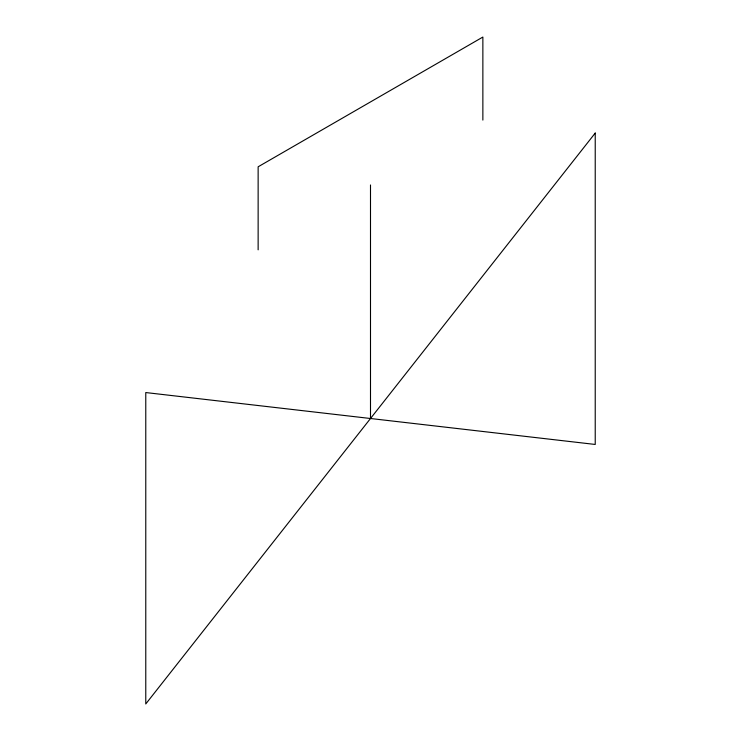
<?xml version="1.0" encoding="UTF-8"?>
<svg xmlns="http://www.w3.org/2000/svg" width="741" height="741" viewBox="0 0 741 741"><rect width="100%" height="100%" fill="white"/><g stroke="black" fill="none" stroke-linecap="round" stroke-linejoin="round"><path stroke-width="1.11" d="M482.863 120.088L482.863 37.05L258.137 166.799L258.137 249.837M370.5 184.963L370.5 418.508M595.227 133.065L145.773 703.95L145.773 392.554L595.227 444.452L595.227 133.065"/></g></svg>
